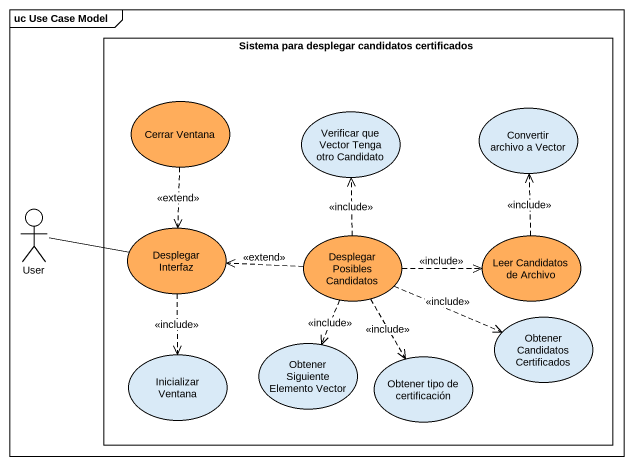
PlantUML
@startuml
mainframe uc Use Case Model
rectangle "Sistema para desplegar candidatos certificados" as Sistema_para_desplegar {
  usecase "Cerrar Ventana" as Cerrar_Ventana #FFAD5B
  usecase "Verificar que Vector Tenga otro Candidato" as Verificar_que_Vector_Tenga
  usecase "Convertir archivo a Vector" as Convertir_archivo_a_Vector
  usecase "Desplegar Interfaz" as Desplegar_Interfaz #FFAD5B
  usecase "Desplegar Posibles Candidatos" as Desplegar_Posibles #FFAD5B
  usecase "Leer Candidatos de Archivo" as Leer_Candidatos_de_Archivo #FFAD5B
  usecase "Inicializar Ventana" as Inicializar_Ventana
  usecase "Obtener Siguiente Elemento Vector" as Obtener_Siguiente_Elemento
  usecase "Obtener tipo de certificación" as Obtener_tipo_de
  usecase "Obtener Candidatos Certificados" as Obtener_Candidatos
}
actor User
Cerrar_Ventana ..> Desplegar_Interfaz : <<extend>>
User -right- Desplegar_Interfaz
Desplegar_Interfaz ..> Inicializar_Ventana : <<include>>
Desplegar_Posibles .up.> Verificar_que_Vector_Tenga : <<include>>
Desplegar_Posibles .left.> Desplegar_Interfaz : <<extend>>
Desplegar_Posibles .right.> Leer_Candidatos_de_Archivo : <<include>>
Desplegar_Posibles ..> Obtener_Siguiente_Elemento : <<include>>
Desplegar_Posibles ..> Obtener_tipo_de : <<include>>
Desplegar_Posibles .right.> Obtener_Candidatos : <<include>>
Leer_Candidatos_de_Archivo .up.> Convertir_archivo_a_Vector : <<include>>
@enduml
